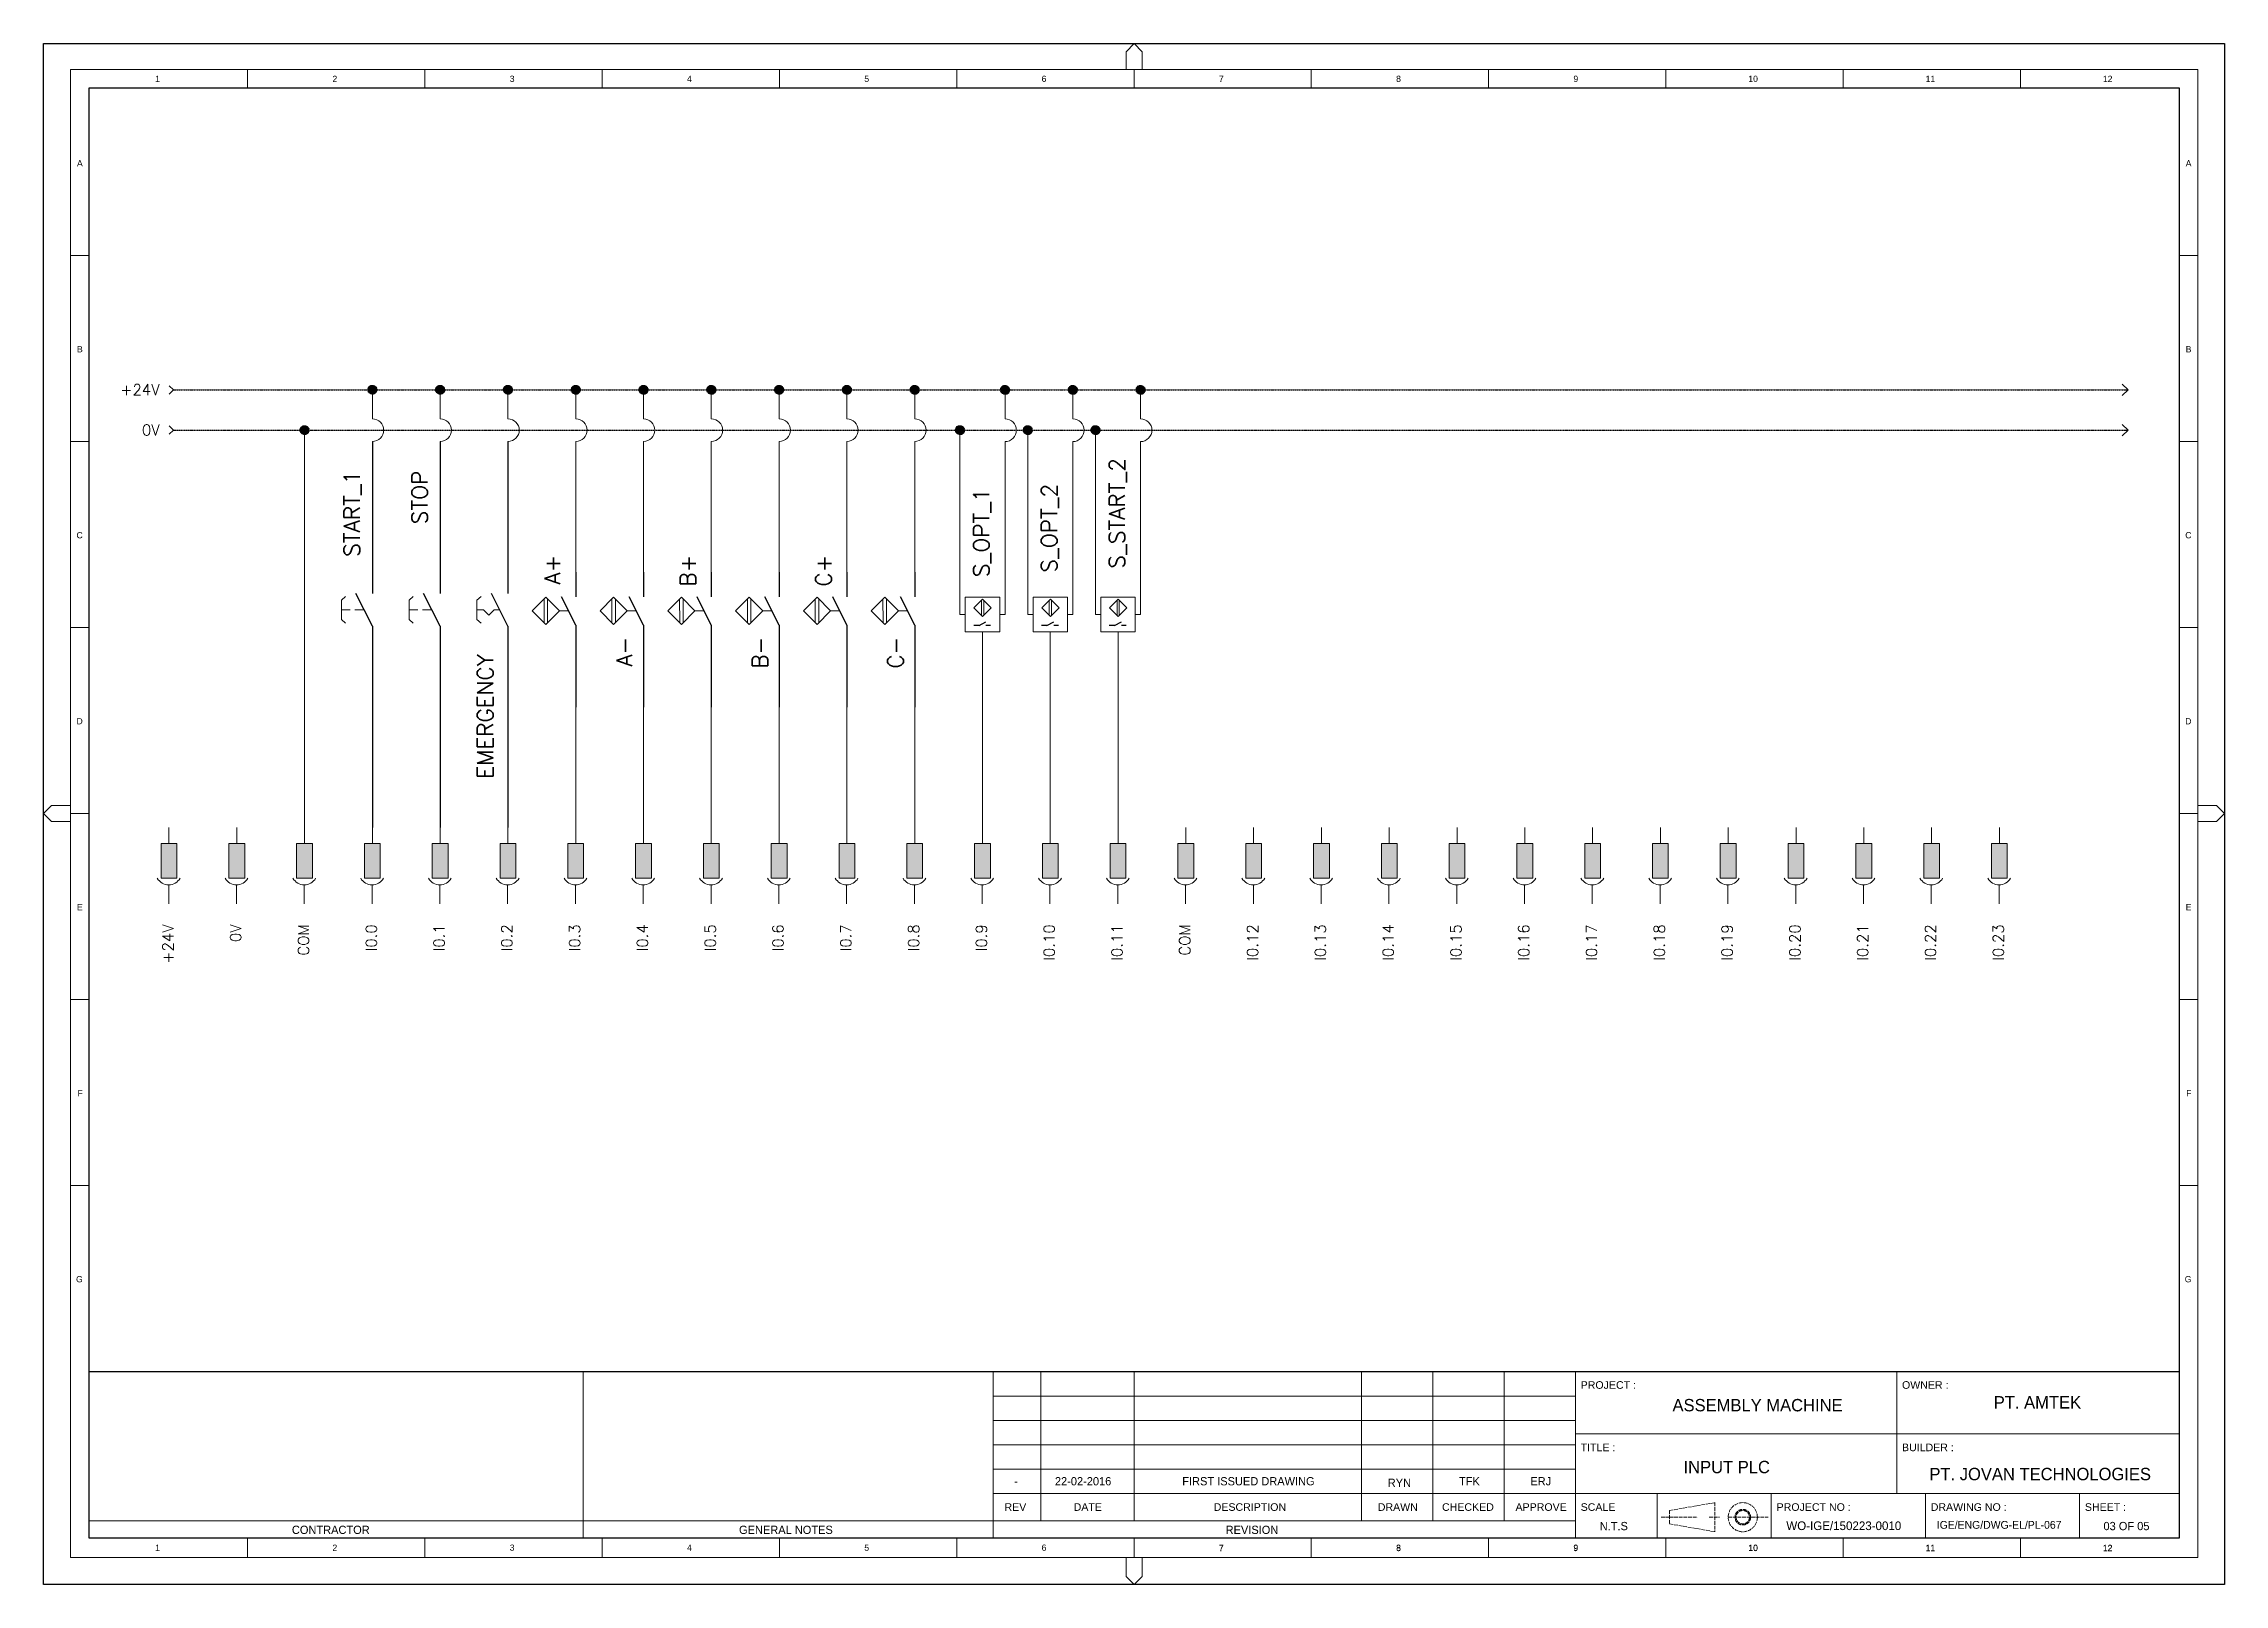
# Model space of a CAD drawing. Header units: millimetres. Extents: x 2503 to 5399, y 570 to 2615.
import ezdxf

# ---------------------------------------------------------------- set-up
doc = ezdxf.new("R2010")
doc.units = ezdxf.units.MM
for name, pattern in [('ACAD_ISO02W100', [15, 12, -3]), ('CACHE', [0.375, 0.25, -0.125]), ('DASHED2', [0.375, 0.25, -0.125])]:
    doc.linetypes.add(name, pattern=pattern)
doc.layers.add('DIMENSION', color=7, linetype='Continuous', lineweight=5)
for name, color, linetype in [('FORM', 7, 'Continuous'), ('GRID', 7, 'Continuous'), ('Layer2', 7, 'ACAD_ISO02W100'), ('TITL-BLK', 7, 'Continuous')]:
    doc.layers.add(name, color=color, linetype=linetype)
doc.styles.add('ARIAL', font='arial.ttf')
doc.styles.add('ROMANS', font='ROMANS.shx', dxfattribs={"height": 2})
doc.styles.get("Standard").update_dxf_attribs({"font": 'arial.ttf'})

# ---------------------------------------------------------------- blocks, each defined once
blk = doc.blocks.new('A$C6D947769')
at = {"lineweight": 9}
for p, q in [((3512.6, 4971.8), (3538.6, 4998.7)), ((3512.6, 4915), (3512.6, 4971.8)), ((3538.6, 4998.7), (3564.6, 4971.8)), ((3564.6, 4971.8), (3564.6, 4915)), ((662, 4854.4), (662, 4915)), ((1237.3, 4854.4), (1237.3, 4915)), ((1812.6, 4854.4), (1812.6, 4915)), ((2388, 4854.4), (2388, 4915)), ((2963.3, 4854.4), (2963.3, 4915)), ((3538.6, 4854.4), (3538.6, 4915)), ((4113.9, 4854.4), (4113.9, 4915)), ((4689.3, 4854.4), (4689.3, 4915)), ((5264.6, 4854.4), (5264.6, 4915)), ((5839.9, 4854.4), (5839.9, 4915)), ((6415.3, 4854.4), (6415.3, 4915)), ((86.6, 4311.6), (147.3, 4311.6)), ((6930, 4311.6), (6990.6, 4311.6)), ((86.6, 3708.2), (147.3, 3708.2)), ((6930, 3708.2), (6990.6, 3708.2)), ((86.6, 3104.8), (147.3, 3104.8)), ((6930, 3104.8), (6990.6, 3104.8)), ((0, 2501.3), (26, 2527.3)), ((26, 2475.3), (0, 2501.3)), ((26, 2527.3), (86.6, 2527.3)), ((86.6, 2501.3), (147.3, 2501.3)), ((6930, 2501.3), (6990.6, 2501.3)), ((6990.6, 2527.3), (7051.2, 2527.3)), ((7051.2, 2527.3), (7077.2, 2501.3)), ((7077.2, 2501.3), (7051.2, 2475.3)), ((86.6, 2475.3), (26, 2475.3)), ((7051.2, 2475.3), (6990.6, 2475.3)), ((86.6, 1897.9), (147.3, 1897.9)), ((6930, 1897.9), (6990.6, 1897.9)), ((86.6, 1294.5), (147.3, 1294.5)), ((6930, 1294.5), (6990.6, 1294.5)), ((1750.6, 691), (1750.6, 149.5)), ((3081.9, 691), (3081.9, 149.5)), ((3081.9, 691), (4830.3, 691)), ((3236, 206), (3236, 691)), ((3538.6, 691), (3538.6, 206)), ((4276.7, 691), (4276.7, 206)), ((4508.1, 691), (4508.1, 206)), ((4739.5, 691), (4739.5, 206)), ((4970.9, 691), (4970.9, 149.5)), ((3081.9, 610.9), (4970.9, 610.9)), ((3081.9, 531.9), (4970.9, 531.9)), ((3081.9, 452.9), (4970.9, 452.9)), ((4970.9, 488.6), (6930, 488.6)), ((3081.9, 374), (4970.9, 374)), ((3081.9, 295), (4970.9, 295)), ((4970.9, 295), (6930, 295)), ((5236, 295), (5236, 149.5)), ((5606.8, 295), (5606.8, 149.5)), ((6107, 295), (6107, 149.5)), ((6607.2, 295), (6607.2, 149.5)), ((1750.6, 206), (1750.6, 263.8)), ((147.3, 206), (3079.1, 206)), ((662, 88.8), (662, 149.5)), ((1237.3, 88.8), (1237.3, 149.5)), ((1750.6, 149.5), (1750.6, 206)), ((1812.6, 88.8), (1812.6, 149.5)), ((2388, 88.8), (2388, 149.5)), ((2963.3, 88.8), (2963.3, 149.5)), ((3081.9, 206), (4970.9, 206)), ((3538.6, 88.8), (3538.6, 149.5)), ((4113.9, 88.8), (4113.9, 149.5)), ((4113.9, 87.6), (4113.9, 148.3)), ((4689.3, 88.8), (4689.3, 149.5)), ((4689.3, 87.6), (4689.3, 148.3)), ((5264.6, 88.8), (5264.6, 149.5)), ((5264.6, 87.6), (5264.6, 148.3)), ((5839.9, 88.8), (5839.9, 149.5)), ((5839.9, 87.6), (5839.9, 148.3)), ((6415.3, 88.8), (6415.3, 149.5)), ((6415.3, 148.3), (6415.3, 87.6)), ((3564.6, 87.6), (3512.6, 87.6)), ((3512.6, 87.6), (3512.6, 26)), ((3564.6, 26), (3564.6, 87.6)), ((6415.3, 87.6), (5839.9, 87.6)), ((3512.6, 26), (3538.6, 0)), ((3538.6, 0), (3564.6, 26))]:
    blk.add_line(p, q, dxfattribs=at)
at = {"lineweight": 30}
blk.add_line((147.3, 691), (6930, 691), dxfattribs=at)
at = {"lineweight": 9, "ltscale": 100}
blk.add_line((6013.7, 691), (6013.7, 295), dxfattribs=at)
at = {"lineweight": 30}
for points in [[(0, 4998.7), (7077.2, 4998.7), (7077.2, 0), (0, 0)], [(147.3, 4855.6), (6930, 4855.6), (6930, 149.5), (147.3, 149.5)]]:
    blk.add_lwpolyline(points, close=True, dxfattribs=at)
at = {"lineweight": 9}
blk.add_lwpolyline([(86.6, 4915), (6990.6, 4915), (6990.6, 87.6), (86.6, 87.6)], close=True, dxfattribs=at)
at = {"layer": 'DIMENSION', "lineweight": 9, "ltscale": 50}
blk.add_line((4970.9, 206), (4970.9, 149.5), dxfattribs=at)
at = {"layer": 'Layer2', "lineweight": 9}
for p, q in [((5276.8, 217.9), (5249.4, 217.9)), ((5276.8, 239.7), (5424, 265.2)), ((5276.8, 239.7), (5276.8, 196.2)), ((5276.8, 217.9), (5367.2, 217.9)), ((5405.3, 217.9), (5438.5, 217.9)), ((5424, 265.2), (5424, 170.6)), ((5466.9, 217.9), (5596.6, 217.9)), ((5276.8, 196.2), (5424, 170.6))]:
    blk.add_line(p, q, dxfattribs=at)
for radius in [47.3, 25.3, 21.8]:
    blk.add_circle((5514.2, 217.9), radius, dxfattribs=at)
at = {"lineweight": 9, "ltscale": 100}
blk.add_attdef('BUILDER:', (6013.7, 691), '', height=0.268, dxfattribs=at)
at = {"layer": 'FORM', "lineweight": 9}
for s, insert, char_height, width, attachment_point in [('1', (369.7, 4874.2), 20.1, 40.156, 8), ('2', (945, 4874.2), 20.1, 40.156, 8), ('3', (1520.4, 4874.2), 20.1, 40.156, 8), ('4', (2095.7, 4874.2), 20.1, 40.156, 8), ('5', (2671, 4874.2), 20.1, 40.156, 8), ('6', (3246.4, 4874.2), 20.1, 40.156, 8), ('7', (3821.7, 4874.2), 20.1, 40.156, 8), ('8', (4397, 4874.2), 20.1, 40.156, 8), ('9', (4972.3, 4874.2), 20.1, 40.156, 8), ('10', (5547.7, 4874.2), 20.08, 40.156, 8), ('11', (6123, 4874.2), 20.08, 40.156, 8), ('12', (6698.3, 4874.2), 20.08, 40.156, 8), ('A', (126.9, 4610.5), 20.1, 40.156, 6), ('A', (6970.3, 4610.5), 20.1, 40.156, 6), ('B', (126.9, 4007.1), 20.1, 40.156, 6), ('B', (6970.3, 4007.1), 20.1, 40.156, 6), ('C', (126.9, 3403.6), 20.1, 40.156, 6), ('C', (6970.3, 3403.6), 20.1, 40.156, 6), ('D', (126.9, 2800.2), 20.1, 40.156, 6), ('D', (6970.3, 2800.2), 20.1, 40.156, 6), ('E', (126.9, 2196.8), 20.1, 40.156, 6), ('E', (6970.3, 2196.8), 20.1, 40.156, 6), ('F', (126.9, 1593.4), 20.1, 40.156, 6), ('F', (6970.3, 1593.4), 20.1, 40.156, 6), ('G', (126.9, 989.9), 20.1, 40.156, 6), ('G', (6970.3, 989.9), 20.1, 40.156, 6), ('{\\Fcdm_nc|c0;CONTRACTOR}', (805.6, 176.7), 26.77, 351.361, 4), ('{\\Fcdm_nc|c0;GENERAL NOTES}', (2256.7, 176.7), 26.77, 351.361, 4), ('{\\Fcdm_nc|c0;REVISION}', (3835.8, 176.7), 26.77, 351.361, 4), ('1', (369.7, 108.7), 20.1, 40.156, 8), ('2', (945, 108.7), 20.1, 40.156, 8), ('3', (1520.4, 108.7), 20.1, 40.156, 8), ('4', (2095.7, 108.7), 20.1, 40.156, 8), ('5', (2671, 108.7), 20.1, 40.156, 8), ('6', (3246.4, 108.7), 20.1, 40.156, 8), ('7', (3821.7, 108.7), 20.1, 40.156, 8), ('7', (3821.7, 107.5), 20.1, 40.156, 8), ('8', (4397, 108.7), 20.1, 40.156, 8), ('8', (4397, 107.5), 20.1, 40.156, 8), ('9', (4972.3, 108.7), 20.1, 40.156, 8), ('9', (4972.3, 107.5), 20.1, 40.156, 8), ('10', (5547.7, 108.7), 20.08, 40.156, 8), ('10', (5547.7, 107.5), 20.08, 40.156, 8), ('11', (6123, 108.7), 20.08, 40.156, 8), ('11', (6123, 107.5), 20.08, 40.156, 8), ('12', (6698.3, 108.7), 20.08, 40.156, 8), ('12', (6698.3, 107.5), 20.08, 40.156, 8)]:
    blk.add_mtext(s, dxfattribs=dict(at, insert=insert, char_height=char_height, width=width, attachment_point=attachment_point))
at = {"layer": 'TITL-BLK', "linetype": 'Continuous', "lineweight": 30, "style": 'ARIAL'}
for s, height, p in [('PROJECT :', 24.61, (4988.1, 634.5)), ('OWNER :', 24.61, (6030.9, 634.5)), ('TITLE :', 24.61, (4988.1, 432)), ('BUILDER :', 24.61, (6030.9, 432)), ('REV', 24.61, (3118.2, 238.5)), ('DATE', 24.61, (3342.7, 238.5)), ('DESCRIPTION', 24.606, (3797.2, 238.5)), ('DRAWN', 24.61, (4329.7, 238.5)), ('CHECKED', 24.61, (4538.2, 238.5)), ('APPROVE', 24.61, (4776.7, 238.5)), ('SCALE', 24.61, (4988.1, 238.5)), ('PROJECT NO :', 24.606, (5624, 238.5)), ('DRAWING NO :', 24.606, (6124.2, 238.5)), ('SHEET :', 24.61, (6624.5, 238.5))]:
    blk.add_text(s, height=height, dxfattribs=at).set_placement(p)

msp = doc.modelspace()

# ---------------------------------------------------------------- hatches: boundary and pattern name
at = {"linetype": 'CACHE'}
h = msp.add_hatch(dxfattribs=at)
h.set_pattern_fill('ANSI31', color=256, scale=0.889996)
h.set_pattern_definition([(45, (-85543.73198, -15300.19075), (-0.07866530358, 0.07866530358), [])])
h.paths.add_polyline_path([(2934.1, 2155.7, 1), (2945.7, 2155.7, 1)])
h = msp.add_hatch(dxfattribs=at)
h.set_pattern_fill('ANSI31', color=256, scale=0.889996)
h.set_pattern_definition([(45, (-85453.73199, -15300.23942), (-0.07866530358, 0.07866530358), [])])
h.paths.add_polyline_path([(3024.1, 2155.7, 1), (3035.7, 2155.7, 1)])
h = msp.add_hatch(dxfattribs=at)
h.set_pattern_fill('ANSI31', color=256, scale=0.889996)
h.set_pattern_definition([(45, (-85363.73199, -15300.23942), (-0.07866530358, 0.07866530358), [])])
h.paths.add_polyline_path([(3114.1, 2155.7, 1), (3125.7, 2155.7, 1)])
h = msp.add_hatch(dxfattribs=at)
h.set_pattern_fill('ANSI31', color=256, scale=0.889996)
h.set_pattern_definition([(45, (-85273.732, -15300.28809), (-0.07866530358, 0.07866530358), [])])
h.paths.add_polyline_path([(3204.1, 2155.6, 1), (3215.7, 2155.6, 1)])
h = msp.add_hatch(dxfattribs=at)
h.set_pattern_fill('ANSI31', color=256, scale=0.889996)
h.set_pattern_definition([(45, (-85183.732, -15300.28809), (-0.07866530358, 0.07866530358), [])])
h.paths.add_polyline_path([(3294.1, 2155.6, 1), (3305.7, 2155.6, 1)])
h = msp.add_hatch(dxfattribs=at)
h.set_pattern_fill('ANSI31', color=256, scale=0.889996)
h.set_pattern_definition([(45, (-85093.732, -15300.28809), (-0.07866530358, 0.07866530358), [])])
h.paths.add_polyline_path([(3384.1, 2155.6, 1), (3395.7, 2155.6, 1)])
h = msp.add_hatch(dxfattribs=at)
h.set_pattern_fill('ANSI31', color=256, scale=0.889996)
h.set_pattern_definition([(45, (-85003.732, -15300.28809), (-0.07866530358, 0.07866530358), [])])
h.paths.add_polyline_path([(3474.1, 2155.6, 1), (3485.7, 2155.6, 1)])
h = msp.add_hatch(dxfattribs=at)
h.set_pattern_fill('ANSI31', color=256, scale=0.889996)
h.set_pattern_definition([(45, (-84913.732, -15300.28809), (-0.07866530358, 0.07866530358), [])])
h.paths.add_polyline_path([(3564.1, 2155.6, 1), (3575.7, 2155.6, 1)])
h = msp.add_hatch(dxfattribs=at)
h.set_pattern_fill('ANSI31', color=256, scale=0.889996)
h.set_pattern_definition([(45, (-84823.732, -15300.28809), (-0.07866530358, 0.07866530358), [])])
h.paths.add_polyline_path([(3654.1, 2155.6, 1), (3665.7, 2155.6, 1)])
h = msp.add_hatch(dxfattribs=at)
h.set_pattern_fill('ANSI31', color=256, scale=0.889996)
h.set_pattern_definition([(45, (-84703.79664, -15300.42237), (-0.07866530358, 0.07866530358), [])])
h.paths.add_polyline_path([(3774, 2155.5, 1), (3785.7, 2155.5, 1)])
h = msp.add_hatch(dxfattribs=at)
h.set_pattern_fill('ANSI31', color=256, scale=0.889996)
h.set_pattern_definition([(45, (-84613.79664, -15300.42237), (-0.07866530358, 0.07866530358), [])])
h.paths.add_polyline_path([(3864, 2155.5, 1), (3875.7, 2155.5, 1)])
h = msp.add_hatch(dxfattribs=at)
h.set_pattern_fill('ANSI31', color=256, scale=0.889996)
h.set_pattern_definition([(45, (-84523.79664, -15300.42237), (-0.07866530358, 0.07866530358), [])])
h.paths.add_polyline_path([(3954, 2155.5, 1), (3965.7, 2155.5, 1)])
h = msp.add_hatch(dxfattribs=at)
h.set_pattern_fill('ANSI31', color=256, scale=0.889996)
h.set_pattern_definition([(45, (-85633.73198, -15353.82215), (-0.07866530358, 0.07866530358), [])])
h.paths.add_polyline_path([(2844.1, 2102.1, 1), (2855.7, 2102.1, 1)])
h = msp.add_hatch(dxfattribs=at)
h.set_pattern_fill('ANSI31', color=256, scale=0.889996)
h.set_pattern_definition([(45, (-84763.66731, -15353.82215), (-0.07866530358, 0.07866530358), [])])
h.paths.add_polyline_path([(3714.1, 2102.1, 1), (3725.8, 2102.1, 1)])
h = msp.add_hatch(dxfattribs=at)
h.set_pattern_fill('ANSI31', color=256, scale=0.889996)
h.set_pattern_definition([(45, (-84673.66731, -15353.82215), (-0.07866530358, 0.07866530358), [])])
h.paths.add_polyline_path([(3804.1, 2102.1, 1), (3815.8, 2102.1, 1)])
h = msp.add_hatch(dxfattribs=at)
h.set_pattern_fill('ANSI31', color=256, scale=0.889996)
h.set_pattern_definition([(45, (-84583.66731, -15353.82215), (-0.07866530358, 0.07866530358), [])])
h.paths.add_polyline_path([(3894.1, 2102.1, 1), (3905.8, 2102.1, 1)])
at = {"lineweight": 9}
h = msp.add_hatch(dxfattribs=at)
h.set_pattern_fill('ANSI36', color=256, scale=0.840377)
h.set_pattern_definition([(45, (-132082.01386, -76986.10152), (0.055709648304, 0.20426871045), [0.26261780062, -0.05252356012, 0, -0.05252356012])])
h.paths.add_polyline_path([(2659.4, 1553.6), (2659.4, 1507.4), (2680.4, 1507.4), (2680.4, 1553.6)])
h = msp.add_hatch(dxfattribs=at)
h.set_pattern_fill('ANSI36', color=256, scale=0.840377)
h.set_pattern_definition([(45, (-131992.01386, -76986.10152), (0.055709648304, 0.20426871045), [0.26261780062, -0.05252356012, 0, -0.05252356012])])
h.paths.add_polyline_path([(2749.4, 1553.6), (2749.4, 1507.4), (2770.4, 1507.4), (2770.4, 1553.6)])
h = msp.add_hatch(dxfattribs=at)
h.set_pattern_fill('ANSI36', color=256, scale=0.840377)
h.set_pattern_definition([(45, (-131902.01386, -76986.10152), (0.055709648304, 0.20426871045), [0.26261780062, -0.05252356012, 0, -0.05252356012])])
h.paths.add_polyline_path([(2839.4, 1553.6), (2839.4, 1507.4), (2860.4, 1507.4), (2860.4, 1553.6)])
h = msp.add_hatch(dxfattribs=at)
h.set_pattern_fill('ANSI36', color=256, scale=0.840377)
h.set_pattern_definition([(45, (-131812.01386, -76986.10152), (0.055709648304, 0.20426871045), [0.26261780062, -0.05252356012, 0, -0.05252356012])])
h.paths.add_polyline_path([(2929.4, 1553.6), (2929.4, 1507.4), (2950.4, 1507.4), (2950.4, 1553.6)])
h = msp.add_hatch(dxfattribs=at)
h.set_pattern_fill('ANSI36', color=256, scale=0.840377)
h.set_pattern_definition([(45, (-131722.01386, -76986.10152), (0.055709648304, 0.20426871045), [0.26261780062, -0.05252356012, 0, -0.05252356012])])
h.paths.add_polyline_path([(3019.4, 1553.6), (3019.4, 1507.4), (3040.4, 1507.4), (3040.4, 1553.6)])
h = msp.add_hatch(dxfattribs=at)
h.set_pattern_fill('ANSI36', color=256, scale=0.840377)
h.set_pattern_definition([(45, (-131632.01386, -76986.10152), (0.055709648304, 0.20426871045), [0.26261780062, -0.05252356012, 0, -0.05252356012])])
h.paths.add_polyline_path([(3109.4, 1553.6), (3109.4, 1507.4), (3130.4, 1507.4), (3130.4, 1553.6)])
h = msp.add_hatch(dxfattribs=at)
h.set_pattern_fill('ANSI36', color=256, scale=0.840377)
h.set_pattern_definition([(45, (-131542.01386, -76986.10152), (0.055709648304, 0.20426871045), [0.26261780062, -0.05252356012, 0, -0.05252356012])])
h.paths.add_polyline_path([(3199.4, 1553.6), (3199.4, 1507.4), (3220.4, 1507.4), (3220.4, 1553.6)])
h = msp.add_hatch(dxfattribs=at)
h.set_pattern_fill('ANSI36', color=256, scale=0.840377)
h.set_pattern_definition([(45, (-131452.01386, -76986.10152), (0.055709648304, 0.20426871045), [0.26261780062, -0.05252356012, 0, -0.05252356012])])
h.paths.add_polyline_path([(3289.4, 1553.6), (3289.4, 1507.4), (3310.4, 1507.4), (3310.4, 1553.6)])
h = msp.add_hatch(dxfattribs=at)
h.set_pattern_fill('ANSI36', color=256, scale=0.840377)
h.set_pattern_definition([(45, (-131362.01386, -76986.10152), (0.055709648304, 0.20426871045), [0.26261780062, -0.05252356012, 0, -0.05252356012])])
h.paths.add_polyline_path([(3379.4, 1553.6), (3379.4, 1507.4), (3400.4, 1507.4), (3400.4, 1553.6)])
h = msp.add_hatch(dxfattribs=at)
h.set_pattern_fill('ANSI36', color=256, scale=0.840377)
h.set_pattern_definition([(45, (-131272.01386, -76986.10152), (0.055709648304, 0.20426871045), [0.26261780062, -0.05252356012, 0, -0.05252356012])])
h.paths.add_polyline_path([(3469.4, 1553.6), (3469.4, 1507.4), (3490.4, 1507.4), (3490.4, 1553.6)])
h = msp.add_hatch(dxfattribs=at)
h.set_pattern_fill('ANSI36', color=256, scale=0.840377)
h.set_pattern_definition([(45, (-131182.01386, -76986.10152), (0.055709648304, 0.20426871045), [0.26261780062, -0.05252356012, 0, -0.05252356012])])
h.paths.add_polyline_path([(3559.4, 1553.6), (3559.4, 1507.4), (3580.4, 1507.4), (3580.4, 1553.6)])
h = msp.add_hatch(dxfattribs=at)
h.set_pattern_fill('ANSI36', color=256, scale=0.840377)
h.set_pattern_definition([(45, (-131092.01386, -76986.10152), (0.055709648304, 0.20426871045), [0.26261780062, -0.05252356012, 0, -0.05252356012])])
h.paths.add_polyline_path([(3649.4, 1553.6), (3649.4, 1507.4), (3670.4, 1507.4), (3670.4, 1553.6)])
h = msp.add_hatch(dxfattribs=at)
h.set_pattern_fill('ANSI36', color=256, scale=0.840377)
h.set_pattern_definition([(45, (-131002.01386, -76986.10152), (0.055709648304, 0.20426871045), [0.26261780062, -0.05252356012, 0, -0.05252356012])])
h.paths.add_polyline_path([(3739.4, 1553.6), (3739.4, 1507.4), (3760.4, 1507.4), (3760.4, 1553.6)])
h = msp.add_hatch(dxfattribs=at)
h.set_pattern_fill('ANSI36', color=256, scale=0.840377)
h.set_pattern_definition([(45, (-130912.01386, -76986.10152), (0.055709648304, 0.20426871045), [0.26261780062, -0.05252356012, 0, -0.05252356012])])
h.paths.add_polyline_path([(3829.4, 1553.6), (3829.4, 1507.4), (3850.4, 1507.4), (3850.4, 1553.6)])
h = msp.add_hatch(dxfattribs=at)
h.set_pattern_fill('ANSI36', color=256, scale=0.840377)
h.set_pattern_definition([(45, (-130822.01386, -76986.10152), (0.055709648304, 0.20426871045), [0.26261780062, -0.05252356012, 0, -0.05252356012])])
h.paths.add_polyline_path([(3919.4, 1553.6), (3919.4, 1507.4), (3940.4, 1507.4), (3940.4, 1553.6)])
h = msp.add_hatch(dxfattribs=at)
h.set_pattern_fill('ANSI36', color=256, scale=0.840377)
h.set_pattern_definition([(45, (-130732.01386, -76986.10152), (0.055709648304, 0.20426871045), [0.26261780062, -0.05252356012, 0, -0.05252356012])])
h.paths.add_polyline_path([(4009.4, 1553.6), (4009.4, 1507.4), (4030.4, 1507.4), (4030.4, 1553.6)])
h = msp.add_hatch(dxfattribs=at)
h.set_pattern_fill('ANSI36', color=256, scale=0.840377)
h.set_pattern_definition([(45, (-130642.01386, -76986.10152), (0.055709648304, 0.20426871045), [0.26261780062, -0.05252356012, 0, -0.05252356012])])
h.paths.add_polyline_path([(4099.4, 1553.6), (4099.4, 1507.4), (4120.4, 1507.4), (4120.4, 1553.6)])
h = msp.add_hatch(dxfattribs=at)
h.set_pattern_fill('ANSI36', color=256, scale=0.840377)
h.set_pattern_definition([(45, (-130552.01386, -76986.10152), (0.055709648304, 0.20426871045), [0.26261780062, -0.05252356012, 0, -0.05252356012])])
h.paths.add_polyline_path([(4189.4, 1553.6), (4189.4, 1507.4), (4210.4, 1507.4), (4210.4, 1553.6)])
h = msp.add_hatch(dxfattribs=at)
h.set_pattern_fill('ANSI36', color=256, scale=0.840377)
h.set_pattern_definition([(45, (-130462.01386, -76986.10152), (0.055709648304, 0.20426871045), [0.26261780062, -0.05252356012, 0, -0.05252356012])])
h.paths.add_polyline_path([(4279.4, 1553.6), (4279.4, 1507.4), (4300.4, 1507.4), (4300.4, 1553.6)])
h = msp.add_hatch(dxfattribs=at)
h.set_pattern_fill('ANSI36', color=256, scale=0.840377)
h.set_pattern_definition([(45, (-130372.01386, -76986.10152), (0.055709648304, 0.20426871045), [0.26261780062, -0.05252356012, 0, -0.05252356012])])
h.paths.add_polyline_path([(4369.4, 1553.6), (4369.4, 1507.4), (4390.4, 1507.4), (4390.4, 1553.6)])
h = msp.add_hatch(dxfattribs=at)
h.set_pattern_fill('ANSI36', color=256, scale=0.840377)
h.set_pattern_definition([(45, (-130282.01386, -76986.10152), (0.055709648304, 0.20426871045), [0.26261780062, -0.05252356012, 0, -0.05252356012])])
h.paths.add_polyline_path([(4459.4, 1553.6), (4459.4, 1507.4), (4480.4, 1507.4), (4480.4, 1553.6)])
h = msp.add_hatch(dxfattribs=at)
h.set_pattern_fill('ANSI36', color=256, scale=0.840377)
h.set_pattern_definition([(45, (-130192.01386, -76986.10152), (0.055709648304, 0.20426871045), [0.26261780062, -0.05252356012, 0, -0.05252356012])])
h.paths.add_polyline_path([(4549.4, 1553.6), (4549.4, 1507.4), (4570.4, 1507.4), (4570.4, 1553.6)])
h = msp.add_hatch(dxfattribs=at)
h.set_pattern_fill('ANSI36', color=256, scale=0.840377)
h.set_pattern_definition([(45, (-130102.01386, -76986.10152), (0.055709648304, 0.20426871045), [0.26261780062, -0.05252356012, 0, -0.05252356012])])
h.paths.add_polyline_path([(4639.4, 1553.6), (4639.4, 1507.4), (4660.4, 1507.4), (4660.4, 1553.6)])
h = msp.add_hatch(dxfattribs=at)
h.set_pattern_fill('ANSI36', color=256, scale=0.840377)
h.set_pattern_definition([(45, (-130012.01386, -76986.10152), (0.055709648304, 0.20426871045), [0.26261780062, -0.05252356012, 0, -0.05252356012])])
h.paths.add_polyline_path([(4729.4, 1553.6), (4729.4, 1507.4), (4750.4, 1507.4), (4750.4, 1553.6)])
h = msp.add_hatch(dxfattribs=at)
h.set_pattern_fill('ANSI36', color=256, scale=0.840377)
h.set_pattern_definition([(45, (-129922.01386, -76986.10152), (0.055709648304, 0.20426871045), [0.26261780062, -0.05252356012, 0, -0.05252356012])])
h.paths.add_polyline_path([(4819.4, 1553.6), (4819.4, 1507.4), (4840.4, 1507.4), (4840.4, 1553.6)])
h = msp.add_hatch(dxfattribs=at)
h.set_pattern_fill('ANSI36', color=256, scale=0.840377)
h.set_pattern_definition([(45, (-129832.01386, -76986.10152), (0.055709648304, 0.20426871045), [0.26261780062, -0.05252356012, 0, -0.05252356012])])
h.paths.add_polyline_path([(4909.4, 1553.6), (4909.4, 1507.4), (4930.4, 1507.4), (4930.4, 1553.6)])
h = msp.add_hatch(dxfattribs=at)
h.set_pattern_fill('ANSI36', color=256, scale=0.840377)
h.set_pattern_definition([(45, (-129742.01386, -76986.10152), (0.055709648304, 0.20426871045), [0.26261780062, -0.05252356012, 0, -0.05252356012])])
h.paths.add_polyline_path([(4999.4, 1553.6), (4999.4, 1507.4), (5020.4, 1507.4), (5020.4, 1553.6)])
h = msp.add_hatch(dxfattribs=at)
h.set_pattern_fill('ANSI36', color=256, scale=0.840377)
h.set_pattern_definition([(45, (-129652.01386, -76986.10152), (0.055709648304, 0.20426871045), [0.26261780062, -0.05252356012, 0, -0.05252356012])])
h.paths.add_polyline_path([(5089.4, 1553.6), (5089.4, 1507.4), (5110.4, 1507.4), (5110.4, 1553.6)])

# ---------------------------------------------------------------- linework, layer by layer
for p, q in [((2676, 2155.5), (2670, 2161)), ((2676, 2155.5), (2670, 2150)), ((5271, 2155.5), (5262.7, 2163.1)), ((5271, 2155.5), (5262.7, 2148.1)), ((2676, 2102.1), (2670, 2107.6)), ((2676, 2102.1), (2670, 2096.6)), ((2939.9, 2087.1), (2939.9, 1885.4)), ((3029.9, 2087), (3029.9, 1885.4)), ((3119.9, 2087), (3119.9, 1885.4)), ((5271, 2102.1), (5262.7, 2109.7)), ((5271, 2102.1), (5262.7, 2094.7)), ((3209.9, 1913.5), (3209.9, 1880.9)), ((3299.9, 1913.5), (3299.9, 1880.9)), ((3389.9, 1913.5), (3389.9, 1880.9)), ((3479.9, 1913.5), (3479.9, 1880.9)), ((3569.9, 1913.5), (3569.9, 1880.9)), ((3659.9, 1913.5), (3659.9, 1880.9)), ((2939.9, 1842), (2939.9, 1574.6)), ((3029.9, 1841.9), (3029.9, 1574.5)), ((3119.9, 1841.9), (3119.9, 1574.5)), ((3209.9, 1843.3), (3209.9, 1734.3)), ((3299.9, 1843.3), (3299.9, 1734.3)), ((3389.9, 1843.3), (3389.9, 1734.3)), ((3479.9, 1843.3), (3479.9, 1734.3)), ((3569.9, 1843.3), (3569.9, 1734.3)), ((3659.9, 1843.3), (3659.9, 1734.3)), ((3745.3, 1843), (3738.2, 1843)), ((3760.7, 1843), (3754.5, 1843)), ((3835.3, 1843), (3828.2, 1843)), ((3850.7, 1843), (3844.5, 1843)), ((3925.3, 1843), (3918.2, 1843)), ((3940.7, 1843), (3934.5, 1843))]:
    msp.add_line(p, q)
at = {"linetype": 'CACHE'}
for p, q in [((2676, 2155.5), (5270.2, 2155.5)), ((2676, 2102.1), (5271, 2102.1))]:
    msp.add_line(p, q, dxfattribs=at)
at = {"lineweight": 9}
for p, q in [((2939.9, 2155.7), (2939.9, 2117.1)), ((3029.9, 2155.7), (3029.9, 2117)), ((3119.9, 2155.7), (3119.9, 2117)), ((3209.9, 2155.6), (3209.9, 2117)), ((3299.9, 2155.6), (3299.9, 2117)), ((3389.9, 2155.6), (3389.9, 2117)), ((3479.9, 2155.6), (3479.9, 2117)), ((3569.9, 2155.6), (3569.9, 2117)), ((3659.9, 2155.6), (3659.9, 2117)), ((3779.8, 2155.5), (3779.8, 2116.9)), ((3869.8, 2155.5), (3869.8, 2116.9)), ((3959.8, 2155.5), (3959.8, 2116.9)), ((2849.9, 2096.3), (2849.9, 1574.6)), ((3209.9, 2087), (3209.9, 1913.5)), ((3299.9, 2087), (3299.9, 1913.5)), ((3389.9, 2087), (3389.9, 1913.5)), ((3479.9, 2087), (3479.9, 1913.5)), ((3569.9, 2087), (3569.9, 1913.5)), ((3659.9, 2087), (3659.9, 1913.5)), ((3720, 1857.2), (3720, 2102.1)), ((3779.8, 2086.9), (3779.8, 1857.2)), ((3810, 1857.2), (3810, 2102.1)), ((3869.8, 2086.9), (3869.8, 1857.2)), ((3900, 1857.2), (3900, 2102.1)), ((3959.8, 2086.9), (3959.8, 1857.2)), ((3087.6, 1863.6), (3094.6, 1856.6)), ((3094.6, 1856.6), (3101.7, 1863.6)), ((3152.2, 1862.3), (3170.2, 1880.3)), ((3152.2, 1862.3), (3170.2, 1844.3)), ((3167.8, 1878), (3167.9, 1846.6)), ((3170.2, 1880.3), (3188.2, 1862.4)), ((3170.2, 1844.3), (3188.2, 1862.4)), ((3172.5, 1878), (3172.5, 1846.6)), ((3188.2, 1862.4), (3200.3, 1862.4)), ((3242.2, 1862.3), (3260.2, 1880.3)), ((3242.2, 1862.3), (3260.2, 1844.3)), ((3257.8, 1878), (3257.9, 1846.6)), ((3260.2, 1880.3), (3278.2, 1862.4)), ((3260.2, 1844.3), (3278.2, 1862.4)), ((3262.5, 1878), (3262.5, 1846.6)), ((3278.2, 1862.4), (3290.3, 1862.4)), ((3332.2, 1862.3), (3350.2, 1880.3)), ((3332.2, 1862.3), (3350.2, 1844.3)), ((3347.8, 1878), (3347.9, 1846.6)), ((3350.2, 1880.3), (3368.2, 1862.4)), ((3350.2, 1844.3), (3368.2, 1862.4)), ((3352.5, 1878), (3352.5, 1846.6)), ((3368.2, 1862.4), (3380.3, 1862.4)), ((3422.2, 1862.3), (3440.2, 1880.3)), ((3422.2, 1862.3), (3440.2, 1844.3)), ((3437.8, 1878), (3437.9, 1846.6)), ((3440.2, 1880.3), (3458.2, 1862.4)), ((3440.2, 1844.3), (3458.2, 1862.4)), ((3442.5, 1878), (3442.5, 1846.6)), ((3458.2, 1862.4), (3470.3, 1862.4)), ((3512.2, 1862.3), (3530.2, 1880.3)), ((3512.2, 1862.3), (3530.2, 1844.3)), ((3527.8, 1878), (3527.9, 1846.6)), ((3530.2, 1880.3), (3548.2, 1862.4)), ((3530.2, 1844.3), (3548.2, 1862.4)), ((3532.5, 1878), (3532.5, 1846.6)), ((3548.2, 1862.4), (3560.3, 1862.4)), ((3602.2, 1862.3), (3620.2, 1880.3)), ((3602.2, 1862.3), (3620.2, 1844.3)), ((3617.8, 1878), (3617.9, 1846.6)), ((3620.2, 1880.3), (3638.2, 1862.4)), ((3620.2, 1844.3), (3638.2, 1862.4)), ((3622.5, 1878), (3622.5, 1846.6)), ((3638.2, 1862.4), (3650.3, 1862.4)), ((3727, 1857.2), (3720, 1857.2)), ((3738.5, 1866.3), (3750, 1877.8)), ((3738.5, 1866.3), (3750, 1854.8)), ((3748.5, 1876.3), (3748.5, 1856.2)), ((3750, 1877.8), (3761.5, 1866.3)), ((3750, 1854.8), (3761.5, 1866.3)), ((3751.5, 1876.3), (3751.5, 1856.2)), ((3772.8, 1857.2), (3779.8, 1857.2)), ((3817, 1857.2), (3810, 1857.2)), ((3828.5, 1866.3), (3840, 1877.8)), ((3828.5, 1866.3), (3840, 1854.8)), ((3838.5, 1876.3), (3838.5, 1856.2)), ((3840, 1877.8), (3851.5, 1866.3)), ((3840, 1854.8), (3851.5, 1866.3)), ((3841.5, 1876.3), (3841.5, 1856.2)), ((3862.8, 1857.2), (3869.8, 1857.2)), ((3907, 1857.2), (3900, 1857.2)), ((3918.5, 1866.3), (3930, 1877.8)), ((3918.5, 1866.3), (3930, 1854.8)), ((3928.5, 1876.3), (3928.5, 1856.2)), ((3930, 1877.8), (3941.5, 1866.3)), ((3930, 1854.8), (3941.5, 1866.3)), ((3931.5, 1876.3), (3931.5, 1856.2)), ((3952.8, 1857.2), (3959.8, 1857.2)), ((3749.9, 1574.6), (3749.9, 1834.3)), ((3839.9, 1574.6), (3839.9, 1834.3)), ((3929.9, 1574.6), (3929.9, 1834.3)), ((3209.9, 1734.3), (3209.9, 1574.5)), ((3299.9, 1734.3), (3299.9, 1574.5)), ((3389.9, 1734.3), (3389.9, 1574.5)), ((3479.9, 1734.3), (3479.9, 1574.5)), ((3569.9, 1734.3), (3569.9, 1574.5)), ((3659.9, 1734.3), (3659.9, 1574.5)), ((2669.9, 1574.6), (2669.9, 1553.6)), ((2759.9, 1574.6), (2759.9, 1553.6)), ((2849.9, 1574.6), (2849.9, 1553.6)), ((2939.9, 1574.6), (2939.9, 1553.6)), ((3029.9, 1574.6), (3029.9, 1553.6)), ((3119.9, 1574.5), (3119.9, 1553.5)), ((3209.9, 1574.5), (3209.9, 1553.5)), ((3299.9, 1574.4), (3299.9, 1553.4)), ((3389.9, 1574.6), (3389.9, 1553.6)), ((3479.9, 1574.6), (3479.9, 1553.6)), ((3569.9, 1574.6), (3569.9, 1553.6)), ((3659.9, 1574.6), (3659.9, 1553.6)), ((3749.9, 1574.6), (3749.9, 1553.6)), ((3839.9, 1574.6), (3839.9, 1553.6)), ((3929.9, 1574.6), (3929.9, 1553.6)), ((4019.9, 1574.6), (4019.9, 1553.6)), ((4109.9, 1574.6), (4109.9, 1553.6)), ((4199.9, 1574.6), (4199.9, 1553.6)), ((4289.9, 1574.6), (4289.9, 1553.6)), ((4379.9, 1574.6), (4379.9, 1553.6)), ((4469.9, 1574.6), (4469.9, 1553.6)), ((4559.9, 1574.6), (4559.9, 1553.6)), ((4649.9, 1574.6), (4649.9, 1553.6)), ((4739.9, 1574.6), (4739.9, 1553.6)), ((4829.9, 1574.6), (4829.9, 1553.6)), ((4919.9, 1574.6), (4919.9, 1553.6)), ((5009.9, 1574.6), (5009.9, 1553.6)), ((5099.9, 1574.6), (5099.9, 1553.6)), ((2669.5, 1498.6), (2669.5, 1473.4)), ((2759.5, 1498.6), (2759.5, 1473.4)), ((2849.5, 1498.6), (2849.5, 1473.4)), ((2939.5, 1498.6), (2939.5, 1473.4)), ((3029.5, 1498.6), (3029.5, 1473.4)), ((3119.5, 1498.6), (3119.5, 1473.4)), ((3209.5, 1498.6), (3209.5, 1473.4)), ((3299.5, 1498.6), (3299.5, 1473.4)), ((3389.5, 1498.6), (3389.5, 1473.4)), ((3479.5, 1498.6), (3479.5, 1473.4)), ((3569.5, 1498.6), (3569.5, 1473.4)), ((3659.5, 1498.6), (3659.5, 1473.4)), ((3749.5, 1498.6), (3749.5, 1473.4)), ((3839.5, 1498.6), (3839.5, 1473.4)), ((3929.5, 1498.6), (3929.5, 1473.4)), ((4019.5, 1498.6), (4019.5, 1473.4)), ((4109.5, 1498.6), (4109.5, 1473.4)), ((4199.5, 1498.6), (4199.5, 1473.4)), ((4289.5, 1498.6), (4289.5, 1473.4)), ((4379.5, 1498.6), (4379.5, 1473.4)), ((4469.5, 1498.6), (4469.5, 1473.4)), ((4559.5, 1498.6), (4559.5, 1473.4)), ((4649.5, 1498.6), (4649.5, 1473.4)), ((4739.5, 1498.6), (4739.5, 1473.4)), ((4829.5, 1498.6), (4829.5, 1473.4)), ((4919.5, 1498.6), (4919.5, 1473.4)), ((5009.5, 1498.6), (5009.5, 1473.4)), ((5099.5, 1498.6), (5099.5, 1473.4))]:
    msp.add_line(p, q, dxfattribs=at)
for points in [[(3727, 1834.3), (3772.8, 1834.3), (3772.8, 1880.2), (3727, 1880.2)], [(3817, 1834.3), (3862.8, 1834.3), (3862.8, 1880.2), (3817, 1880.2)], [(3907, 1834.3), (3952.8, 1834.3), (3952.8, 1880.2), (3907, 1880.2)], [(2659.4, 1507.4), (2680.4, 1507.4), (2680.4, 1553.6), (2659.4, 1553.6)], [(2749.4, 1507.4), (2770.4, 1507.4), (2770.4, 1553.6), (2749.4, 1553.6)], [(2839.4, 1507.4), (2860.4, 1507.4), (2860.4, 1553.6), (2839.4, 1553.6)], [(2929.4, 1507.4), (2950.4, 1507.4), (2950.4, 1553.6), (2929.4, 1553.6)], [(3019.4, 1507.4), (3040.4, 1507.4), (3040.4, 1553.6), (3019.4, 1553.6)], [(3109.4, 1507.4), (3130.4, 1507.4), (3130.4, 1553.6), (3109.4, 1553.6)], [(3199.4, 1507.4), (3220.4, 1507.4), (3220.4, 1553.6), (3199.4, 1553.6)], [(3289.4, 1507.4), (3310.4, 1507.4), (3310.4, 1553.6), (3289.4, 1553.6)], [(3379.4, 1507.4), (3400.4, 1507.4), (3400.4, 1553.6), (3379.4, 1553.6)], [(3469.4, 1507.4), (3490.4, 1507.4), (3490.4, 1553.6), (3469.4, 1553.6)], [(3559.4, 1507.4), (3580.4, 1507.4), (3580.4, 1553.6), (3559.4, 1553.6)], [(3649.4, 1507.4), (3670.4, 1507.4), (3670.4, 1553.6), (3649.4, 1553.6)], [(3739.4, 1507.4), (3760.4, 1507.4), (3760.4, 1553.6), (3739.4, 1553.6)], [(3829.4, 1507.4), (3850.4, 1507.4), (3850.4, 1553.6), (3829.4, 1553.6)], [(3919.4, 1507.4), (3940.4, 1507.4), (3940.4, 1553.6), (3919.4, 1553.6)], [(4009.4, 1507.4), (4030.4, 1507.4), (4030.4, 1553.6), (4009.4, 1553.6)], [(4099.4, 1507.4), (4120.4, 1507.4), (4120.4, 1553.6), (4099.4, 1553.6)], [(4189.4, 1507.4), (4210.4, 1507.4), (4210.4, 1553.6), (4189.4, 1553.6)], [(4279.4, 1507.4), (4300.4, 1507.4), (4300.4, 1553.6), (4279.4, 1553.6)], [(4369.4, 1507.4), (4390.4, 1507.4), (4390.4, 1553.6), (4369.4, 1553.6)], [(4459.4, 1507.4), (4480.4, 1507.4), (4480.4, 1553.6), (4459.4, 1553.6)], [(4549.4, 1507.4), (4570.4, 1507.4), (4570.4, 1553.6), (4549.4, 1553.6)], [(4639.4, 1507.4), (4660.4, 1507.4), (4660.4, 1553.6), (4639.4, 1553.6)], [(4729.4, 1507.4), (4750.4, 1507.4), (4750.4, 1553.6), (4729.4, 1553.6)], [(4819.4, 1507.4), (4840.4, 1507.4), (4840.4, 1553.6), (4819.4, 1553.6)], [(4909.4, 1507.4), (4930.4, 1507.4), (4930.4, 1553.6), (4909.4, 1553.6)], [(4999.4, 1507.4), (5020.4, 1507.4), (5020.4, 1553.6), (4999.4, 1553.6)], [(5089.4, 1507.4), (5110.4, 1507.4), (5110.4, 1553.6), (5089.4, 1553.6)]]:
    msp.add_lwpolyline(points, close=True, dxfattribs=at)
at = {"linetype": 'CACHE'}
for centre in [(2939.9, 2155.7), (3029.9, 2155.7), (3119.9, 2155.7), (3209.9, 2155.6), (3299.9, 2155.6), (3389.9, 2155.6), (3479.9, 2155.6), (3569.9, 2155.6), (3659.9, 2155.6), (3779.8, 2155.5), (3869.8, 2155.5), (3959.8, 2155.5), (2849.9, 2102.1), (3720, 2102.1), (3810, 2102.1), (3900, 2102.1)]:
    msp.add_circle(centre, 5.82, dxfattribs=at)
at = {"lineweight": 9}
for centre, radius, start, end in [((2939.9, 2102.1), 15, 270, 90), ((3029.9, 2102), 15, 270, 90), ((3119.9, 2102), 15, 270, 90), ((3209.9, 2102), 15, 270, 90), ((3299.9, 2102), 15, 270, 90), ((3389.9, 2102), 15, 270, 90), ((3479.9, 2102), 15, 270, 90), ((3569.9, 2102), 15, 270, 90), ((3659.9, 2102), 15, 270, 90), ((3779.8, 2101.9), 15, 270, 90), ((3869.8, 2101.9), 15, 270, 90), ((3959.8, 2101.9), 15, 270, 90), ((2669.5, 1516), 17.4, 209.8295, 330.1705), ((2759.5, 1516), 17.4, 209.8295, 330.1705), ((2849.5, 1516), 17.4, 209.8295, 330.1705), ((2939.5, 1516), 17.4, 209.8295, 330.1705), ((3029.5, 1516), 17.4, 209.8295, 330.1705), ((3119.5, 1516), 17.4, 209.8295, 330.1705), ((3209.5, 1516), 17.4, 209.8295, 330.1705), ((3299.5, 1516), 17.4, 209.8295, 330.1705), ((3389.5, 1516), 17.4, 209.8295, 330.1705), ((3479.5, 1516), 17.4, 209.8295, 330.1705), ((3569.5, 1516), 17.4, 209.8295, 330.1705), ((3659.5, 1516), 17.4, 209.8295, 330.1705), ((3749.5, 1516), 17.4, 209.8295, 330.1705), ((3839.5, 1516), 17.4, 209.8295, 330.1705), ((3929.5, 1516), 17.4, 209.8295, 330.1705), ((4019.5, 1516), 17.4, 209.8295, 330.1705), ((4109.5, 1516), 17.4, 209.8295, 330.1705), ((4199.5, 1516), 17.4, 209.8295, 330.1705), ((4289.5, 1516), 17.4, 209.8295, 330.1705), ((4379.5, 1516), 17.4, 209.8295, 330.1705), ((4469.5, 1516), 17.4, 209.8295, 330.1705), ((4559.5, 1516), 17.4, 209.8295, 330.1705), ((4649.5, 1516), 17.4, 209.8295, 330.1705), ((4739.5, 1516), 17.4, 209.8295, 330.1705), ((4829.5, 1516), 17.4, 209.8295, 330.1705), ((4919.5, 1516), 17.4, 209.8295, 330.1705), ((5009.5, 1516), 17.4, 209.8295, 330.1705), ((5099.5, 1516), 17.4, 209.8295, 330.1705)]:
    msp.add_arc(centre, radius, start, end, dxfattribs=at)
at = {"layer": 'DIMENSION'}
for p, q in [((2898.8, 1876.5), (2904.2, 1881.4)), ((2898.8, 1876.5), (2898.8, 1850.9)), ((2988.8, 1876.4), (2994.2, 1881.4)), ((2988.8, 1876.4), (2988.8, 1850.9)), ((3078.8, 1876.4), (3084.2, 1881.4)), ((3078.8, 1876.4), (3078.8, 1850.9)), ((2898.8, 1850.9), (2904.2, 1846)), ((2988.8, 1850.9), (2994.2, 1845.9)), ((3078.8, 1850.9), (3084.2, 1845.9))]:
    msp.add_line(p, q, dxfattribs=at)
at = {"layer": 'DIMENSION', "color": 0, "linetype": 'DASHED2', "ltscale": 50}
for p, q in [((2929, 1863.7), (2898.8, 1863.7)), ((3019, 1863.6), (2988.8, 1863.6)), ((3087.6, 1863.6), (3078.8, 1863.6)), ((3109, 1863.6), (3101.7, 1863.6))]:
    msp.add_line(p, q, dxfattribs=at)
at = {"layer": 'GRID', "color": 0, "ltscale": 50}
for p, q in [((2939.9, 1842), (2918, 1885.4)), ((3029.9, 1841.9), (3008, 1885.4)), ((3119.9, 1841.9), (3098, 1885.4)), ((3209.9, 1843.3), (3191, 1880.9)), ((3299.9, 1843.3), (3281, 1880.9)), ((3389.9, 1843.3), (3371, 1880.9)), ((3479.9, 1843.3), (3461, 1880.9)), ((3569.9, 1843.3), (3551, 1880.9)), ((3659.9, 1843.3), (3641, 1880.9)), ((3745.3, 1843), (3754.5, 1847.7)), ((3835.3, 1843), (3844.5, 1847.7)), ((3925.3, 1843), (3934.5, 1847.7))]:
    msp.add_line(p, q, dxfattribs=at)

# ---------------------------------------------------------------- block references
at = {"layer": 'DIMENSION', "ltscale": 50, "xscale": 0.4090818610681077, "yscale": 0.4090818610681077, "zscale": 0.4090818610681077}
msp.add_blockref('A$C6D947769', (2503.5, 570.2), dxfattribs=at)

# ---------------------------------------------------------------- texts
at = {"char_height": 14.5, "attachment_point": 3, "style": 'ROMANS'}
for s, insert in [('+24V', (2657.5, 2162.9)), ('0V', (2657.5, 2109.5))]:
    msp.add_mtext(s, dxfattribs=dict(at, insert=insert))
at = {"color": 5, "char_height": 20.97, "attachment_point": 3, "rotation": 90, "style": 'ROMANS'}
for s, insert in [('S_START_2', (3917.9, 2064.9)), ('START_1', (2902.2, 2048.2)), ('STOP', (2992.2, 2048.2)), ('S_OPT_2', (3827.9, 2030.8)), ('S_OPT_1', (3737.9, 2024.8)), ('A+', (3168.4, 1936.7)), ('B+', (3348.4, 1936.7)), ('C+', (3528.4, 1936.7)), ('A-', (3263.9, 1827.7)), ('B-', (3443.9, 1827.7)), ('C-', (3623.9, 1827.7)), ('EMERGENCY', (3079.2, 1804.8))]:
    msp.add_mtext(s, dxfattribs=dict(at, insert=insert))
at = {"char_height": 14.5, "attachment_point": 3, "rotation": 90, "style": 'ROMANS'}
for s, insert in [('+24V', (2661.2, 1446.2)), ('0V', (2751.2, 1446.2)), ('COM', (2841.2, 1446.2)), ('I0.0', (2931.2, 1446.2)), ('I0.1', (3021.2, 1446.2)), ('I0.2', (3111.2, 1446.2)), ('I0.3', (3201.2, 1446.2)), ('I0.4', (3291.2, 1446.2)), ('I0.5', (3381.2, 1446.2)), ('I0.6', (3471.2, 1446.2)), ('I0.7', (3561.2, 1446.2)), ('I0.8', (3651.2, 1446.2)), ('I0.9', (3741.2, 1446.2)), ('I0.10', (3831.2, 1446.2)), ('I0.11', (3921.2, 1446.2)), ('COM', (4011.2, 1446.2)), ('I0.12', (4101.2, 1446.2)), ('I0.13', (4191.2, 1446.2)), ('I0.14', (4281.2, 1446.2)), ('I0.15', (4371.2, 1446.2)), ('I0.16', (4461.2, 1446.2)), ('I0.17', (4551.2, 1446.2)), ('I0.18', (4641.2, 1446.2)), ('I0.19', (4731.2, 1446.2)), ('I0.20', (4821.2, 1446.2)), ('I0.21', (4911.2, 1446.2)), ('I0.22', (5001.2, 1446.2)), ('I0.23', (5091.2, 1446.2))]:
    msp.add_mtext(s, dxfattribs=dict(at, insert=insert))
at = {"layer": 'FORM', "attachment_point": 4}
for s, insert, char_height, width in [('\\pi83.369;{\\Fextslim2|c0;ASSEMBLY MACHINE}', (4582.6, 807.9), 16.427, 374.812), ('\\pi128.82;{\\Fextslim2|c0;PT. AMTEK }', (4963.6, 811.8), 16.427, 374.812), ('\\pi129.36;{\\Fextslim2|c0;INPUT PLC}', (4551.2, 725.8), 16.427, 374.812), ('\\pi43.397;{\\Fextslim2|c0;PT. JOVAN TECHNOLOGIES }', (4963.6, 716.5), 16.427, 374.812), ('\\pi27.869;{\\Fextslim2|c0;-}', (3764.2, 707), 10.951, 63.039), ('\\pi27.869;{\\Fextslim2|c0;-}', (3764.2, 707), 10.951, 63.039), ('\\pi18.824;{\\Fextslim2|c0;22-02-2016}', (3827.2, 707), 10.951, 123.797), ('\\pi64.096;{\\Fextslim2|c0;FIRST ISSUED DRAWING}', (3951, 707), 10.951, 301.953), ('\\pi64.096;{\\Fextslim2|c0;FIRST ISSUED DRAWING}', (3951, 707), 10.951, 301.953), ('\\pi34.917;{\\Fextslim2|c0;RYN}', (4253, 705), 10.951, 94.657), ('\\pi34.917;{\\Fextslim2|c0;TFK}', (4347.6, 707), 10.951, 94.657), ('\\pi34.917;{\\Fextslim2|c0;ERJ}', (4442.3, 707), 10.951, 94.657), ('\\pi32.318;{\\Fextslim2|c0;N.T.S}', (4537, 647.5), 10.951, 108.442), ('\\pi25.346;{\\Fextslim2|c0;WO-IGE/150223-0010}', (4791.7, 647.9), 11.469, 214.324), ('\\pi10.468;{\\Fextslim2|c0;IGE/ENG/DWG-EL/PL-067}', (5006.3, 649.1), 10.365, 193.687), ('\\pi31.695;{\\Fextslim2|c0;03 OF 05}', (5206.4, 647.5), 10.951, 132.017)]:
    msp.add_mtext(s, dxfattribs=dict(at, insert=insert, char_height=char_height, width=width))

doc.saveas('drawing.dxf')
